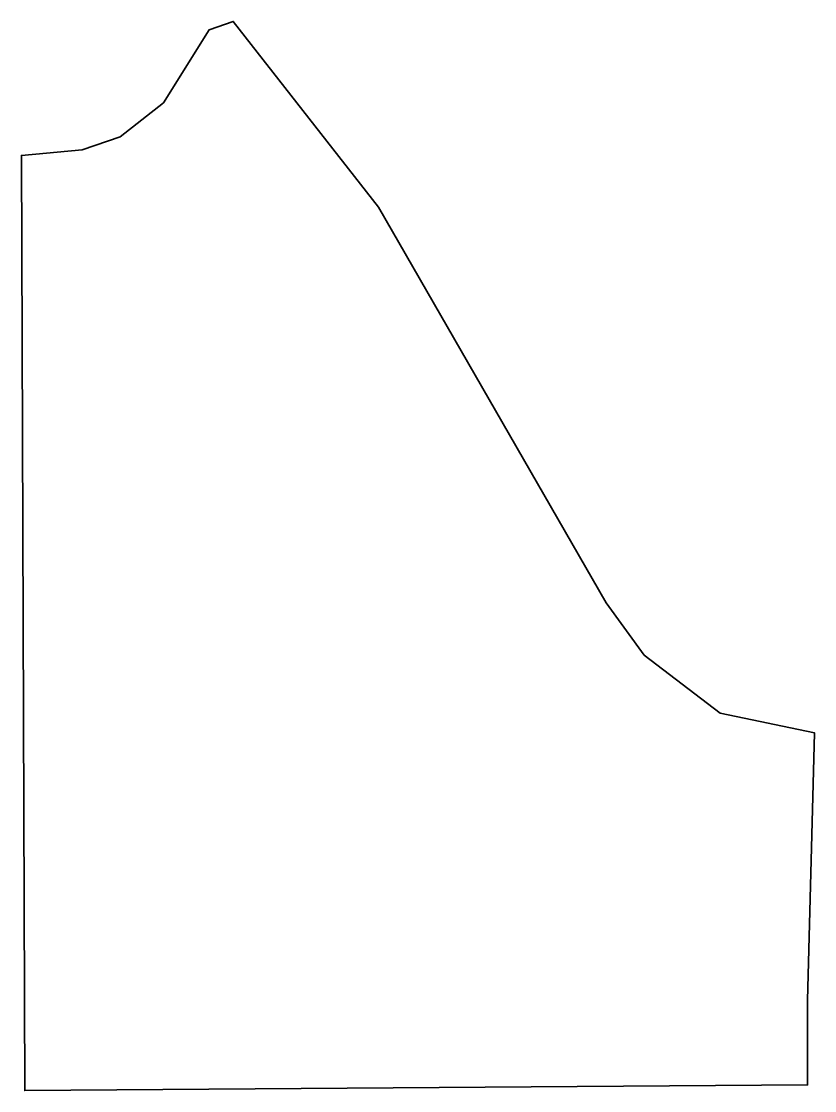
# Model space of a CAD drawing. Extents: x 0 to 3748, y -5051 to 0.
import ezdxf

# ---------------------------------------------------------------- set-up
doc = ezdxf.new("R2010")
doc.units = 0
doc.linetypes.add('Solid', pattern=[0])

msp = doc.modelspace()

# ---------------------------------------------------------------- linework, layer by layer
at = {"color": 0, "linetype": 'Solid', "lineweight": 35}
msp.add_lwpolyline([(3715, -4625), (3715, -5024), (16, -5051), (0, -633), (287, -607), (466, -546), (671, -384), (887, -40), (1001, 0), (1687, -877), (2763, -2746), (2943, -2994), (3301, -3268), (3748, -3361), (3715, -4625)], close=True, dxfattribs=at)

doc.saveas('drawing.dxf')
